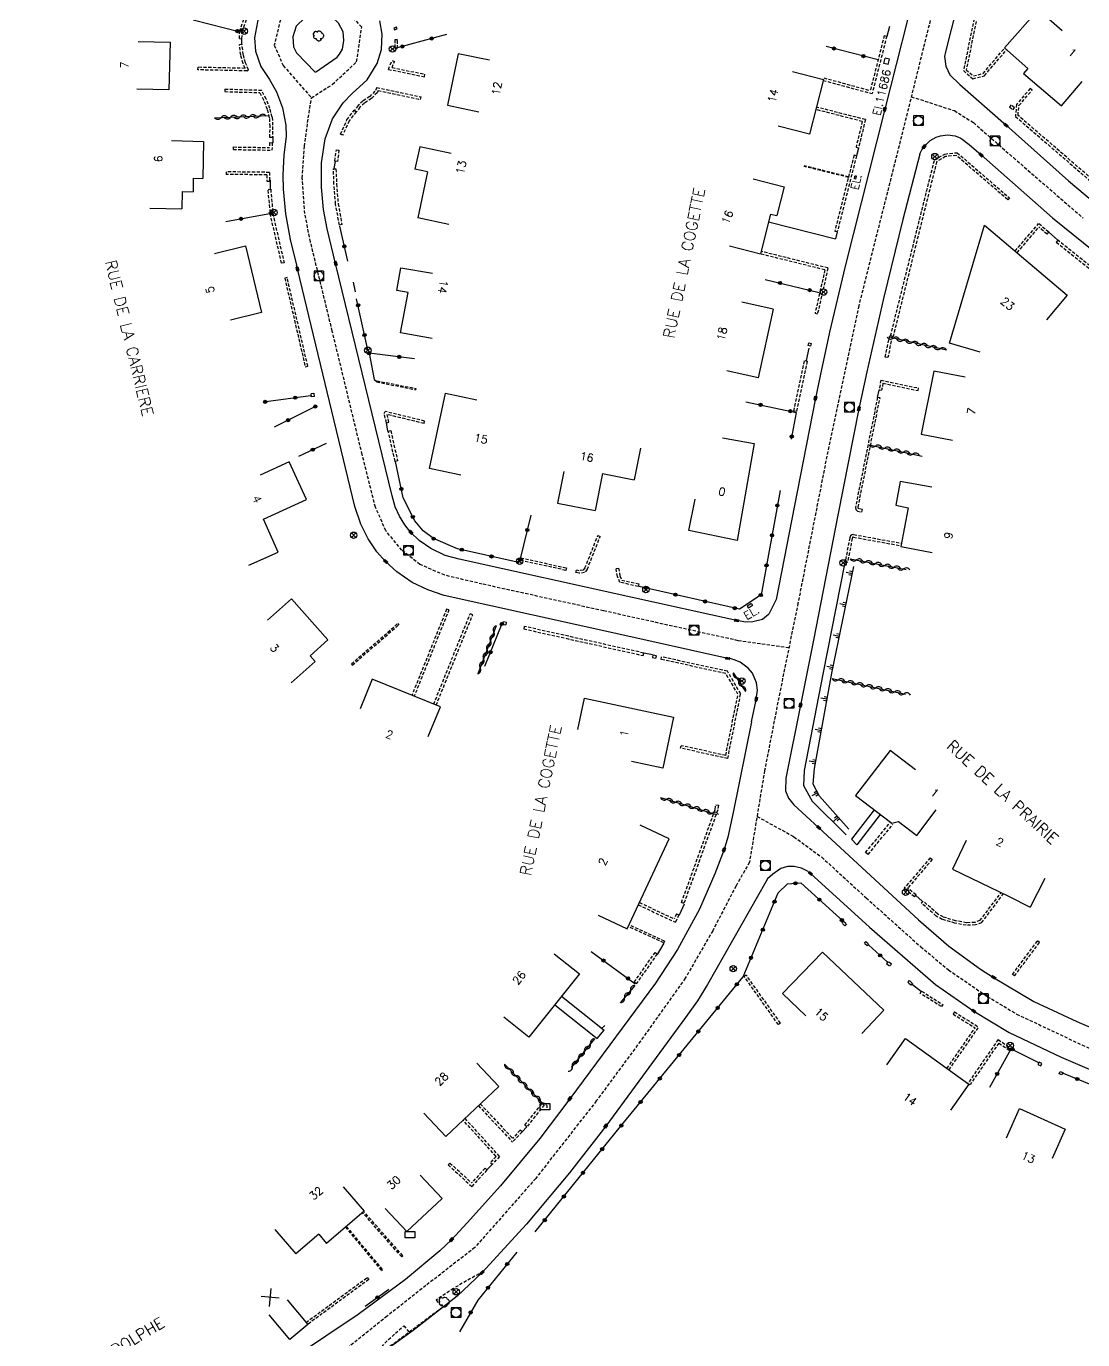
# Model space of a CAD drawing. Header units: millimetres. Extents: x 119599 to 140000, y 124063 to 129001.
# Drawn here: x 139725.1 to 139890.1, y 128687.2 to 128892.3 of the extents above; entities that cross this region are included whole.
import ezdxf
from ezdxf.enums import TextEntityAlignment as Align

# ---------------------------------------------------------------- set-up
doc = ezdxf.new("R2010")
doc.units = ezdxf.units.MM
doc.linetypes.add('DASHED', pattern=[0.75, 0.5, -0.25])
doc.layers.get('0').update_dxf_attribs({"linetype": 'CONTINUOUS'})
for name, color, linetype in [('W0001', 6, 'DASHED'), ('W0008', 7, 'CONTINUOUS'), ('W0100', 7, 'CONTINUOUS'), ('W0105', 7, 'CONTINUOUS'), ('W0112', 1, 'DASHED'), ('W0211', 2, 'CONTINUOUS'), ('W0300', 7, 'CONTINUOUS'), ('W0310', 3, 'CONTINUOUS'), ('W0322', 7, 'CONTINUOUS'), ('W0400', 7, 'CONTINUOUS'), ('W0420', 7, 'CONTINUOUS'), ('W0469', 7, 'CONTINUOUS'), ('W0984', 7, 'CONTINUOUS'), ('W0989', 7, 'CONTINUOUS'), ('W0991', 7, 'CONTINUOUS'), ('W1471', 7, 'CONTINUOUS')]:
    doc.layers.add(name, color=color, linetype=linetype)
doc.styles.get("Standard").update_dxf_attribs({"font": 'romans.shx', "width": 0.85})

# ---------------------------------------------------------------- blocks, each defined once
blk = doc.blocks.new('t310o')
at = {"color": 0, "linetype": 'Continuous'}
for centre, start, end in [((-0.5, 0.38), 216.8699, 323.1304), ((0.5, -0.37), 36.8699, 143.1303)]:
    blk.add_arc(centre, 0.625, start, end, dxfattribs=at)
blk = doc.blocks.new('t211o')
at = {"color": 0, "linetype": 'Continuous'}
for p, q in [((-0.29, 0.5), (-0.29, 0)), ((0, 1), (0, 0)), ((0.29, 0.5), (0.29, 0))]:
    blk.add_line(p, q, dxfattribs=at)
blk = doc.blocks.new('t322o')
at = {"color": 0, "linetype": 'Continuous'}
for radius in [0.25, 0.15]:
    blk.add_circle((0, 0), radius, dxfattribs=at)
blk = doc.blocks.new('T420')
for p, q in [((0.75, 0.75), (-0.75, 0.75)), ((-0.75, 0.75), (-0.75, -0.75)), ((0.75, 0.75), (0.75, -0.75)), ((0.75, -0.75), (-0.75, -0.75))]:
    blk.add_line(p, q)
blk.add_ellipse((0, 0), major_axis=(-0.53, 0.53), ratio=1, start_param=3.926991, end_param=10.210176)
blk = doc.blocks.new('T400')
for p, q in [((-0.15, 0.3), (0.15, 0.3)), ((-0.15, -0.25), (-0.15, 0.3)), ((-0.15, 0.15), (0.15, 0.15)), ((-0.15, 0), (0.15, 0)), ((0.15, 0.3), (0.15, -0.25)), ((-0.15, -0.15), (0.15, -0.15)), ((-0.15, -0.25), (-0.15, -0.3)), ((-0.15, -0.3), (0.15, -0.3)), ((0.15, -0.3), (0.15, -0.25))]:
    blk.add_line(p, q)
blk = doc.blocks.new('T300')
for p, q in [((-0.8, 0.51), (-0.86, 0.34)), ((-0.86, 0.34), (-0.86, 0.17)), ((-0.86, 0.17), (-0.74, 0.06)), ((-0.69, 0.63), (-0.8, 0.51)), ((-0.8, -0.06), (-0.74, 0.06)), ((-0.74, 0.06), (-0.69, 0.11)), ((-0.57, 0.69), (-0.69, 0.63)), ((-0.46, 0.69), (-0.57, 0.69)), ((-0.29, 0.63), (-0.46, 0.69)), ((-0.29, 0.63), (-0.17, 0.74)), ((-0.23, 0.57), (-0.29, 0.63)), ((-0.17, 0.74), (-0.06, 0.8)), ((-0.06, 0.8), (0.06, 0.8)), ((0.06, 0.8), (0.23, 0.74)), ((0.23, 0.74), (0.34, 0.63)), ((0.34, 0.63), (0.4, 0.51)), ((0.46, 0.46), (0.34, 0.46)), ((0.4, 0.51), (0.4, 0.46)), ((0.57, 0.4), (0.46, 0.46)), ((0.57, 0.4), (0.69, 0.29)), ((0.69, 0.29), (0.74, 0.17)), ((0.74, 0.06), (0.69, -0.17)), ((0.74, 0.17), (0.74, 0.06)), ((-0.8, -0.17), (-0.8, -0.06)), ((-0.8, -0.23), (-0.8, -0.17)), ((-0.74, -0.34), (-0.8, -0.23)), ((-0.69, -0.4), (-0.74, -0.34)), ((-0.51, -0.46), (-0.69, -0.4)), ((-0.4, -0.46), (-0.51, -0.46)), ((-0.4, -0.46), (-0.34, -0.46)), ((-0.34, -0.46), (-0.34, -0.4)), ((-0.34, -0.51), (-0.34, -0.46)), ((-0.29, -0.63), (-0.34, -0.51)), ((-0.17, -0.74), (-0.29, -0.63)), ((-0.06, -0.8), (-0.17, -0.74)), ((0.06, -0.8), (-0.06, -0.8)), ((0.17, -0.74), (0.06, -0.8)), ((0.23, -0.69), (0.17, -0.74)), ((0.29, -0.46), (0.23, -0.46)), ((0.29, -0.63), (0.23, -0.69)), ((0.46, -0.4), (0.29, -0.46)), ((0.34, -0.51), (0.29, -0.63)), ((0.34, -0.51), (0.34, -0.46)), ((0.57, -0.34), (0.46, -0.4)), ((0.63, -0.29), (0.57, -0.34)), ((0.69, -0.17), (0.63, -0.29))]:
    blk.add_line(p, q)
blk = doc.blocks.new('T1471')
at = {"color": 0, "linetype": 'Continuous', "flags": 128}
blk.add_lwpolyline([(-0.75, -0.5), (-0.75, 0.5), (0.75, 0.5), (0.75, -0.5), (-0.75, -0.5)], dxfattribs=at)
blk = doc.blocks.new('t991o')
at = {"color": 0, "linetype": 'Continuous'}
for p, q in [((-1, 1), (1, -1)), ((-1, -1), (1, 1))]:
    blk.add_line(p, q, dxfattribs=at)
blk = doc.blocks.new('T469')
at = {"color": 0, "linetype": 'Continuous', "flags": 128}
for points in [[(-0.35, 0.35), (0.35, -0.35)], [(-0.35, -0.35), (0.35, 0.35)]]:
    blk.add_lwpolyline(points, dxfattribs=at)
at = {"color": 0, "linetype": 'Continuous'}
blk.add_circle((0, 0), 0.5, dxfattribs=at)

msp = doc.modelspace()

# ---------------------------------------------------------------- linework, layer by layer
at = {"layer": 'W0001'}
for p, q in [((139871.43, 128913.58), (139865.21, 128888.97)), ((139777.48, 128892.18), (139773.38, 128896.71)), ((139764.95, 128894.08), (139763.82, 128889.38)), ((139776.69, 128886.79), (139777.48, 128892.18)), ((139763.82, 128889.38), (139765.21, 128886.18)), ((139865.21, 128888.97), (139861.41, 128873.68)), ((139765.21, 128886.18), (139769.64, 128881.15)), ((139772.89, 128883.25), (139776.69, 128886.79)), ((139769.64, 128881.15), (139772.89, 128883.25)), ((139769.13, 128878.02), (139769.64, 128881.15)), ((139863.31, 128881.33), (139870.05, 128879.15)), ((139768.54, 128873.6), (139769.13, 128878.02)), ((139870.05, 128879.15), (139873.02, 128877.29)), ((139873.02, 128877.29), (139879.27, 128871.81)), ((139768.19, 128868.64), (139768.54, 128873.6)), ((139861.41, 128873.68), (139855.11, 128848.7)), ((139879.27, 128871.81), (139890.18, 128862.36)), ((139768.59, 128863.08), (139768.19, 128868.64)), ((139769.48, 128858.67), (139768.59, 128863.08)), ((139772.88, 128844.74), (139769.48, 128858.67)), ((139855.11, 128848.7), (139850.42, 128826.68)), ((139777.55, 128825.45), (139772.88, 128844.74)), ((139850.42, 128826.68), (139845.62, 128802.26)), ((139779.61, 128817.23), (139777.55, 128825.45)), ((139781.26, 128813.54), (139779.61, 128817.23)), ((139783.74, 128810.5), (139781.26, 128813.54)), ((139786.57, 128808.3), (139783.74, 128810.5)), ((139790.44, 128806.6), (139786.57, 128808.3)), ((139796.31, 128805.22), (139790.44, 128806.6)), ((139815.24, 128801.04), (139796.31, 128805.22)), ((139845.62, 128802.26), (139842.77, 128788.26)), ((139836.26, 128796.38), (139815.24, 128801.04)), ((139844.2, 128795.26), (139836.26, 128796.38)), ((139842.77, 128788.26), (139840.4, 128776.1)), ((139840.4, 128776.1), (139838.04, 128761.78)), ((139839.22, 128768.94), (139844.99, 128765.75)), ((139844.99, 128765.75), (139849.33, 128762.57)), ((139838.04, 128761.78), (139835.94, 128758.09)), ((139849.33, 128762.57), (139856.26, 128756.22)), ((139835.94, 128758.09), (139832.3, 128751.07)), ((139856.26, 128756.22), (139864.79, 128748.58)), ((139832.3, 128751.07), (139828.01, 128743.67)), ((139864.79, 128748.58), (139869.13, 128744.96)), ((139869.13, 128744.96), (139875.19, 128740.83)), ((139828.01, 128743.67), (139821.02, 128733.85)), ((139875.19, 128740.83), (139879.77, 128738.07)), ((139879.77, 128738.07), (139889.97, 128733.25)), ((139821.02, 128733.85), (139814.12, 128724.51)), ((139889.97, 128733.25), (139903.06, 128727.64)), ((139814.12, 128724.51), (139804.66, 128712.41)), ((139804.66, 128712.41), (139795.14, 128701.61)), ((139795.14, 128701.61), (139787.5, 128695.66)), ((139787.5, 128695.66), (139781.45, 128690.91)), ((139781.45, 128690.91), (139773.87, 128684.8))]:
    msp.add_line(p, q, dxfattribs=at)
at = {"layer": 'W0008'}
for p, q in [((139864.65, 128872.37), (139864.69, 128872.52)), ((139838.37, 128783.72), (139839.03, 128786.89))]:
    msp.add_line(p, q, dxfattribs=at)
for points in [[(139869.89, 128921.72), (139859.17, 128879.36), (139852.98, 128854.87), (139850.52, 128844.54), (139849.06, 128837.72), (139848.34, 128834.26), (139845.51, 128819.64), (139842.19, 128802.82), (139841.09, 128800.54), (139840.99, 128800.45), (139840.09, 128799.7), (139838.57, 128799.31), (139837.48, 128799.25), (139836.02, 128799.54), (139819.52, 128803.18), (139792.7, 128809.1), (139790.53, 128809.7), (139788.29, 128810.76), (139786.46, 128812.01), (139785.16, 128813.28), (139784.19, 128814.47), (139783.37, 128815.82), (139782.69, 128817.3), (139782.21, 128819.02), (139773.41, 128855.28), (139772.06, 128860.71), (139771.51, 128863.7), (139771.18, 128867.21), (139771.22, 128871.01), (139771.77, 128874.77), (139772.94, 128877.85), (139774.58, 128880.35), (139776.01, 128881.84), (139778.35, 128883.94), (139779.91, 128886.53), (139780.55, 128888.68), (139780.68, 128891.11), (139780.33, 128893.2)], [(139876.72, 128920.22), (139868.66, 128888.35), (139868.5, 128887.59), (139868.7, 128886.08), (139869.36, 128884.74), (139870.92, 128883.22), (139878.11, 128876.88), (139887.89, 128868.2), (139895.39, 128861.87), (139906, 128853.75), (139911.81, 128849.75), (139914.58, 128847.97), (139923.02, 128842.58), (139934.07, 128836.32), (139946.78, 128829.93), (139952.84, 128827.22), (139960.23, 128824.1), (139969.71, 128820.46), (139979.6, 128817.21), (139988.41, 128814.64), (139993.99, 128813.24), (139999.76, 128811.86), (140000, 128811.82)], [(139770.25, 128885.17), (139773.62, 128887.52), (139774.03, 128887.97), (139774.48, 128888.77), (139774.71, 128890.12), (139774.58, 128891.46), (139773.84, 128892.79), (139772.8, 128893.79), (139771.52, 128894.26), (139769.95, 128894.29), (139768.59, 128893.66), (139767.26, 128892.33), (139766.73, 128890.67), (139766.84, 128889.13), (139767.3, 128888.19), (139770.22, 128885.17)], [(139761.35, 128893.84), (139760.74, 128890.54), (139760.89, 128888.43), (139761.7, 128886.04), (139763.07, 128884), (139764.19, 128882.11), (139765.13, 128879.58), (139765.62, 128876.88), (139765.66, 128875.19), (139765.33, 128872.2), (139765.16, 128869.11), (139765.21, 128866.89), (139765.56, 128863.05), (139766.31, 128859.03), (139767.3, 128855)], [(139864.69, 128872.52), (139864.95, 128873.03), (139865.34, 128873.54), (139866.26, 128874.48), (139867.22, 128875), (139867.87, 128875.21), (139868.95, 128875.35), (139870.17, 128875.2), (139871.07, 128874.84), (139872.36, 128873.88), (139874.22, 128872.24), (139885.38, 128862.4), (139898.03, 128852.21)], [(139864.65, 128872.37), (139862.02, 128862.14), (139858.96, 128849.83), (139856.36, 128838.38), (139855.14, 128832.61), (139851.86, 128815.98), (139848.03, 128796.46), (139846.02, 128786.3), (139843.72, 128774.9), (139843.67, 128772.95), (139844.14, 128771.76), (139844.95, 128770.76), (139848.84, 128767.18), (139864.45, 128752.78), (139869.2, 128748.66), (139874.15, 128745.06), (139876.18, 128743.8), (139882.46, 128740.03), (139889.17, 128736.9), (139914.74, 128725.97)], [(139839.03, 128786.89), (139839.11, 128787.27), (139839.28, 128788.65), (139839.15, 128789.82), (139838.5, 128791.29), (139837.84, 128792.1), (139836.61, 128793.04), (139835.65, 128793.41), (139835.17, 128793.54), (139834.66, 128793.61), (139817.63, 128797.42), (139790.36, 128803.44), (139787.8, 128804.32), (139785.37, 128805.48), (139782.97, 128807.13), (139781.22, 128808.76), (139779.86, 128810.26), (139778.48, 128812.31), (139777.33, 128814.6), (139776.41, 128817.31), (139767.44, 128854.44), (139767.29, 128855)], [(139838.37, 128783.72), (139835.5, 128769.54), (139834.68, 128765.67), (139834.07, 128763.75), (139832.62, 128759.96), (139830.23, 128754.45), (139826.81, 128748.15), (139823.35, 128742.87), (139809.98, 128724.85), (139805.31, 128718.66), (139799.16, 128711.24), (139793.96, 128705.46), (139791.5, 128702.83), (139789.7, 128701.12), (139784.32, 128696.61), (139776.92, 128691.16), (139761.79, 128680.99)], [(139847.19, 128760.34), (139846.17, 128760.86), (139845.04, 128761.14), (139843.96, 128761.11), (139842.95, 128760.79), (139841.68, 128759.93), (139840.88, 128759.18), (139840.58, 128758.71), (139831.49, 128742.71), (139829.91, 128740.15), (139828.07, 128737.51), (139815.59, 128720.56), (139809.95, 128713.28), (139803.22, 128705.26), (139796.3, 128697.71), (139792.39, 128694.02), (139785.51, 128688.66), (139777.92, 128683.21)], [(139847.26, 128760.27), (139847.58, 128760.02), (139856.78, 128751.63), (139867.08, 128742.69), (139873.08, 128738.54), (139878.58, 128735.21), (139886.74, 128731.32), (139912.58, 128720.25), (139940.23, 128708.35)]]:
    msp.add_lwpolyline(points, dxfattribs=at)
at = {"layer": 'W0100'}
for p, q in [((139859.03, 128886.54), (139859.23, 128887.35)), ((139859.68, 128886.38), (139859.03, 128886.54)), ((139787.73, 128869.58), (139785.79, 128869.99)), ((139787.73, 128869.58), (139786.22, 128862.43)), ((139751.17, 128868.61), (139751.13, 128866.5)), ((139751.17, 128868.61), (139752.64, 128868.57)), ((139854.44, 128868.49), (139854.52, 128868.91)), ((139854.65, 128868.47), (139854.44, 128868.49)), ((139749.44, 128866.54), (139749.38, 128863.82)), ((139749.44, 128866.54), (139751.13, 128866.5)), ((139744.38, 128863.94), (139749.38, 128863.82)), ((139791.11, 128861.39), (139786.22, 128862.43)), ((139841.35, 128863), (139839.76, 128856.81)), ((139841.35, 128863), (139842.29, 128862.76)), ((139834.92, 128858.06), (139839.76, 128856.81)), ((139841.75, 128848.16), (139836.87, 128849.24)), ((139864.87, 128828.64), (139869.77, 128827.67)), ((139821, 128826.43), (139820.01, 128821.52)), ((139815.1, 128822.51), (139813.92, 128816.7)), ((139815.1, 128822.51), (139820.01, 128821.52)), ((139838.36, 128802.18), (139837.7, 128801.79)), ((139837.7, 128801.79), (139837.88, 128801.47)), ((139769.42, 128794.01), (139772.21, 128796.49)), ((139769.42, 128794.01), (139770.2, 128793.13)), ((139766.47, 128789.81), (139770.2, 128793.13)), ((139884.15, 128759.22), (139881.87, 128754.77)), ((139763.93, 128704.41), (139767.19, 128700.62)), ((139770.76, 128703.69), (139767.19, 128700.62)), ((139770.76, 128703.69), (139771.99, 128702.26))]:
    msp.add_line(p, q, dxfattribs=at)
for points in [[(139886.88, 128891.6), (139883.13, 128894.91), (139877.87, 128888.96), (139881.51, 128885.71), (139880.86, 128884.95), (139886.76, 128879.91), (139890, 128883.71)], [(139742.54, 128889.96), (139747.54, 128889.83), (139747.34, 128882.39), (139742.34, 128882.53)], [(139797.43, 128887.03), (139792.53, 128888.03), (139790.89, 128879.99), (139795.78, 128878.99)], [(139859.68, 128886.38), (139859.89, 128887.18), (139859.23, 128887.35)], [(139844.74, 128885.27), (139849.58, 128884.04), (139847.4, 128875.48), (139842.55, 128876.72)], [(139747.77, 128874.47), (139752.77, 128874.36), (139752.64, 128868.57)], [(139791.43, 128872.48), (139786.54, 128873.51), (139785.79, 128869.99)], [(139838.6, 128868.49), (139843.44, 128867.24), (139842.29, 128862.76)], [(139854.65, 128868.47), (139854.74, 128868.9), (139854.52, 128868.91)], [(139874.1, 128841.42), (139869.3, 128842.84), (139874.77, 128861.28), (139887.66, 128850.32), (139884.43, 128846.51)], [(139754.46, 128856.84), (139759.32, 128858.02), (139761.84, 128847.63), (139756.98, 128846.45)], [(139788.46, 128843.56), (139783.55, 128844.48), (139784.72, 128850.75), (139782.97, 128851.08), (139783.59, 128854.62), (139788.51, 128853.76)], [(139841.75, 128848.16), (139839.39, 128837.44), (139834.51, 128838.51)], [(139871.72, 128837.51), (139866.82, 128838.48), (139864.87, 128828.64)], [(139792.97, 128822.25), (139788.07, 128823.28), (139790.55, 128835.03), (139795.44, 128834)], [(139833.85, 128828.05), (139838.77, 128827.19), (139836.14, 128812.01), (139828.56, 128813.56), (139829.56, 128818.46)], [(139759.85, 128808.15), (139764.41, 128810.19), (139762.12, 128815.33), (139768.85, 128818.43), (139766.16, 128824.32), (139761.61, 128822.24)], [(139809.07, 128822.78), (139808.08, 128817.88), (139813.92, 128816.7)], [(139866.5, 128820.33), (139861.59, 128821.26), (139860.89, 128817.54), (139862.85, 128817.14), (139861.68, 128811.11), (139866.58, 128810.16)], [(139762.76, 128799.6), (139766.49, 128802.92), (139772.21, 128796.49)], [(139838.36, 128802.18), (139838.54, 128801.86), (139837.88, 128801.47)], [(139787.88, 128781.4), (139789.76, 128786.04), (139779.13, 128790.35), (139777.25, 128785.72)], [(139811.22, 128782.49), (139812.26, 128787.38), (139826.17, 128784.41), (139824.49, 128776.49), (139819.6, 128777.53)], [(139863.98, 128776.2), (139860.01, 128779.24), (139854.61, 128772.2), (139860.28, 128767.86), (139861.32, 128768.13), (139864.17, 128765.96), (139867.2, 128769.94)], [(139814.4, 128753.51), (139818.93, 128751.39), (139825.51, 128765.43), (139820.98, 128767.55)], [(139871.9, 128765.19), (139869.75, 128760.68), (139878.51, 128756.5), (139881.87, 128754.77)], [(139807.56, 128747.47), (139811.48, 128744.35), (139803.59, 128734.45), (139799.68, 128737.56)], [(139846.83, 128737.81), (139843.22, 128741.28), (139849.43, 128747.74), (139859.02, 128738.69), (139855.59, 128735.05)], [(139859.51, 128730.16), (139862.42, 128734.23), (139872.32, 128727.14), (139869.42, 128723.08)], [(139795.45, 128730.39), (139798.88, 128726.76), (139790.64, 128718.96), (139787.2, 128722.59)], [(139878.17, 128718.76), (139880.23, 128723.31), (139887.37, 128720.08), (139885.31, 128715.52)], [(139786.6, 128712.89), (139790.02, 128709.25), (139784.54, 128704.09), (139781.12, 128707.73)], [(139774.58, 128711.1), (139777.85, 128707.31), (139771.99, 128702.26)], [(139765.85, 128693.44), (139769.05, 128689.6), (139766.23, 128687.26), (139763.03, 128691.1)]]:
    msp.add_lwpolyline(points, dxfattribs=at)
at = {"layer": 'W0105'}
for p, q in [((139859.55, 128890.79), (139859.95, 128892.32)), ((139758.78, 128889.53), (139758.77, 128890.38)), ((139763.5, 128874.16), (139763.63, 128874.16)), ((139763.54, 128875.1), (139763.67, 128875.09)), ((139763.63, 128874.16), (139763.67, 128875.09)), ((139855.06, 128873.31), (139854.76, 128872.1)), ((139773.17, 128870.11), (139773.4, 128871.19)), ((139763.08, 128868.3), (139763.24, 128868.3)), ((139763.25, 128866.87), (139763.24, 128868.3)), ((139841.04, 128861.8), (139851.47, 128859.12)), ((139851.75, 128860.24), (139851.47, 128859.12)), ((139886.16, 128858.98), (139884.82, 128860.19)), ((139846.93, 128840.13), (139847.36, 128842.07)), ((139858.25, 128835.52), (139858.01, 128834.37)), ((139781.55, 128829.09), (139781.34, 128830.43)), ((139822.91, 128794.16), (139821.56, 128794.45)), ((139857.51, 128769.98), (139853.97, 128765.36)), ((139858.45, 128769.26), (139854.82, 128764.51)), ((139853.97, 128765.36), (139854.82, 128764.51)), ((139827.09, 128753.54), (139827.9, 128755.3)), ((139865.03, 128755.71), (139864.03, 128756.59)), ((139823.7, 128747.39), (139824.73, 128749.12)), ((139808.67, 128740.84), (139815.33, 128735.54)), ((139807.62, 128739.51), (139814.26, 128734.23)), ((139814.26, 128734.23), (139815.33, 128735.54)), ((139803.29, 128720.47), (139802.52, 128719.66)), ((139797.86, 128714.59), (139797.04, 128713.72))]:
    msp.add_line(p, q, dxfattribs=at)
at = {"layer": 'W0112'}
for p, q in [((139782.52, 128892.05), (139782.62, 128891.78)), ((139758.38, 128890.4), (139758.77, 128890.38)), ((139782.62, 128891.78), (139783, 128891.91)), ((139782.67, 128890.21), (139782.63, 128888.88)), ((139859.1, 128890.88), (139856.91, 128882.3)), ((139859.49, 128890.78), (139857.19, 128881.81)), ((139859.1, 128890.88), (139859.49, 128890.78)), ((139758.38, 128889.48), (139758.78, 128889.53)), ((139782.63, 128888.88), (139783.03, 128888.86)), ((139874.52, 128884.95), (139877.89, 128888.94)), ((139874.74, 128884.6), (139878.19, 128888.67)), ((139751.9, 128885.52), (139751.91, 128885.92)), ((139759.26, 128885.76), (139751.91, 128885.92)), ((139781.65, 128885.6), (139782.22, 128886.97)), ((139782.21, 128885.89), (139782.59, 128886.82)), ((139782.22, 128886.97), (139782.59, 128886.82)), ((139759.55, 128885.36), (139751.9, 128885.52)), ((139781.65, 128885.6), (139787.27, 128884.44)), ((139782.21, 128885.89), (139787.35, 128884.84)), ((139787.27, 128884.44), (139787.35, 128884.84)), ((139849.54, 128883.88), (139857.19, 128881.81)), ((139849.65, 128884.27), (139856.91, 128882.3)), ((139756.12, 128882.53), (139756.11, 128882.13)), ((139756.11, 128882.13), (139761.57, 128881.97)), ((139756.12, 128882.53), (139761.81, 128882.36)), ((139779.84, 128882.75), (139786.75, 128881.3)), ((139780.05, 128882.3), (139786.67, 128880.91)), ((139786.67, 128880.91), (139786.75, 128881.3)), ((139763.17, 128876.67), (139763.1, 128878.05)), ((139763.5, 128878.11), (139763.48, 128878.16)), ((139763.5, 128878.11), (139763.57, 128876.68)), ((139774.14, 128875.48), (139775.18, 128877.74)), ((139775.18, 128877.74), (139776.28, 128879.21)), ((139776.35, 128879.2), (139776.67, 128878.96)), ((139855.66, 128877.46), (139848.38, 128879.33)), ((139856.14, 128877.75), (139848.48, 128879.71)), ((139856.14, 128877.75), (139855.08, 128873.36)), ((139878.66, 128879.74), (139879.18, 128879.3)), ((139879.18, 128879.3), (139879.44, 128879.6)), ((139879.58, 128878.25), (139896.42, 128863.74)), ((139763.57, 128876.68), (139763.54, 128874.97)), ((139855.66, 128877.46), (139854.69, 128873.46)), ((139763.1, 128874.16), (139763.07, 128873.39)), ((139763.1, 128874.16), (139763.5, 128874.15)), ((139763.5, 128874.15), (139763.46, 128872.99)), ((139757.44, 128873.08), (139757.45, 128873.48)), ((139757.44, 128873.08), (139763.46, 128872.99)), ((139757.45, 128873.48), (139763.07, 128873.39)), ((139773.29, 128871.28), (139773.53, 128873.05)), ((139773.53, 128873.05), (139773.93, 128872.99)), ((139854.37, 128872.18), (139851.37, 128860.35)), ((139854.76, 128872.09), (139851.76, 128860.26)), ((139854.76, 128872.09), (139854.37, 128872.18)), ((139854.69, 128873.46), (139855.08, 128873.36)), ((139870.47, 128872.59), (139878.63, 128865.54)), ((139763.08, 128869.51), (139756.32, 128869.6)), ((139756.32, 128869.6), (139756.32, 128869.2)), ((139763.08, 128869.51), (139763.08, 128868.14)), ((139773.15, 128867.68), (139773.06, 128870.04)), ((139853.51, 128868.72), (139846.61, 128870.42)), ((139762.68, 128869.12), (139756.32, 128869.2)), ((139762.68, 128869.12), (139762.68, 128868.14)), ((139762.68, 128868.14), (139763.08, 128868.14)), ((139853.53, 128868.82), (139853.51, 128868.72)), ((139763.26, 128866.87), (139763.6, 128863.27)), ((139763.6, 128863.27), (139763.21, 128863.23)), ((139763.58, 128863.12), (139765.35, 128855.4)), ((139879.54, 128857.23), (139883.2, 128861.51)), ((139884.78, 128860.17), (139883.2, 128861.51)), ((139851.37, 128860.35), (139851.76, 128860.26)), ((139879.85, 128856.97), (139883.24, 128860.95)), ((139884.52, 128859.86), (139883.24, 128860.95)), ((139884.52, 128859.86), (139884.78, 128860.17)), ((139886.22, 128858.93), (139885.97, 128858.62)), ((139895.9, 128851.19), (139886.22, 128858.93)), ((139765.35, 128855.4), (139764.96, 128855.31)), ((139849.82, 128854.28), (139839.76, 128856.78)), ((139850.3, 128854.58), (139839.85, 128857.17)), ((139765.83, 128853.09), (139765.45, 128853)), ((139769.06, 128839.23), (139765.83, 128853.09)), ((139849.82, 128854.28), (139848.28, 128847.51)), ((139850.3, 128854.58), (139848.67, 128847.43)), ((139848.28, 128847.51), (139848.67, 128847.43)), ((139859.26, 128840.67), (139859.96, 128844)), ((139859.96, 128844), (139860.35, 128843.92)), ((139847.59, 128842.38), (139847.21, 128842.48)), ((139847.7, 128842.77), (139847.59, 128842.38)), ((139847.06, 128840.02), (139845.38, 128832.15)), ((139779.81, 128836.78), (139779.85, 128836.96)), ((139779.85, 128836.96), (139786, 128835.76)), ((139858.57, 128837.06), (139858.29, 128835.56)), ((139858.57, 128837.06), (139864.46, 128835.84)), ((139769.98, 128835.03), (139770.06, 128834.5)), ((139858.29, 128835.56), (139858.68, 128835.48)), ((139858.89, 128836.58), (139858.68, 128835.48)), ((139858.89, 128836.58), (139864.38, 128835.45)), ((139864.38, 128835.45), (139864.46, 128835.84)), ((139770.06, 128834.5), (139769.66, 128834.44)), ((139787.3, 128830.68), (139781.13, 128832.18)), ((139781.34, 128830.42), (139781.73, 128830.52)), ((139787.21, 128830.29), (139781.45, 128831.69)), ((139781.73, 128830.52), (139781.45, 128831.69)), ((139787.21, 128830.29), (139787.3, 128830.68)), ((139845.38, 128832.15), (139844.99, 128832.24)), ((139781.63, 128829.09), (139782.02, 128829.18)), ((139782.69, 128824.38), (139781.63, 128829.09)), ((139854.92, 128816.63), (139855.58, 128816.45)), ((139812.35, 128807.73), (139814.35, 128812.78)), ((139812.7, 128807.52), (139814.72, 128812.64)), ((139814.35, 128812.78), (139814.72, 128812.64)), ((139854.29, 128812.55), (139861.7, 128811.21)), ((139854.31, 128812.96), (139861.77, 128811.6)), ((139802.23, 128808.93), (139802.31, 128809.32)), ((139809.35, 128807.36), (139802.23, 128808.93)), ((139852.98, 128808.7), (139853.37, 128808.62)), ((139810.92, 128807.02), (139811.01, 128807.41)), ((139817.42, 128806.39), (139817.2, 128807.65)), ((139790.74, 128801.3), (139785.32, 128787.84)), ((139791.1, 128801.2), (139785.67, 128787.7)), ((139788.72, 128786.46), (139794.42, 128800.59)), ((139789.11, 128786.3), (139794.81, 128800.42)), ((139791.1, 128801.2), (139790.74, 128801.3)), ((139794.81, 128800.42), (139794.42, 128800.59)), ((139775.87, 128792.76), (139783.11, 128799.05)), ((139783.11, 128799.05), (139783.26, 128798.85)), ((139799.58, 128799.34), (139799.49, 128798.95)), ((139800.11, 128799.22), (139799.58, 128799.34)), ((139802.86, 128798.61), (139802.78, 128798.22)), ((139821.52, 128794.45), (139802.86, 128798.61)), ((139822.97, 128794.15), (139822.88, 128793.76)), ((139823.5, 128794.02), (139822.97, 128794.15)), ((139824.23, 128793.45), (139824.32, 128793.84)), ((139827.28, 128779.59), (139827.37, 128779.98)), ((139834.65, 128777.98), (139827.28, 128779.59)), ((139834.33, 128778.46), (139827.37, 128779.98)), ((139833.08, 128769.94), (139827.81, 128755.36)), ((139833.18, 128770.68), (139833.08, 128769.94)), ((139856.18, 128763.29), (139860.05, 128768.04)), ((139856.58, 128762.98), (139860.45, 128767.73)), ((139856.58, 128762.98), (139856.18, 128763.29)), ((139866.28, 128762.47), (139862.15, 128757.66)), ((139866.58, 128762.21), (139862.73, 128757.72)), ((139866.28, 128762.47), (139866.58, 128762.21)), ((139863.82, 128756.38), (139862.15, 128757.66)), ((139864.06, 128756.7), (139862.73, 128757.72)), ((139863.82, 128756.38), (139864.06, 128756.7)), ((139874.04, 128752.67), (139877.36, 128757.05)), ((139874.29, 128752.33), (139877.74, 128756.89)), ((139820.68, 128755.12), (139826.49, 128752.4)), ((139820.85, 128755.48), (139826.29, 128752.94)), ((139864.9, 128755.41), (139865.17, 128755.71)), ((139826.64, 128753.72), (139826.29, 128752.94)), ((139827, 128753.56), (139826.49, 128752.4)), ((139826.64, 128753.72), (139827, 128753.56)), ((139852.74, 128752.59), (139853.22, 128752.16)), ((139824.66, 128749.2), (139819.1, 128751.75)), ((139824.78, 128749.45), (139819.21, 128752)), ((139853.22, 128752.16), (139852.95, 128751.87)), ((139824.78, 128749.45), (139824.66, 128749.2)), ((139856.23, 128749.42), (139856.7, 128749)), ((139856.7, 128749), (139856.43, 128748.7)), ((139879.12, 128744.27), (139883.03, 128749.49)), ((139823.62, 128747.45), (139820.36, 128742.81)), ((139859.71, 128746.28), (139859.45, 128745.98)), ((139860.2, 128745.85), (139859.71, 128746.28)), ((139820.36, 128742.81), (139820.04, 128743.04)), ((139837.55, 128744.14), (139837.23, 128743.91)), ((139842.56, 128736.42), (139837.23, 128743.91)), ((139842.89, 128736.65), (139837.55, 128744.14)), ((139863.03, 128743.29), (139863.5, 128742.87)), ((139863.5, 128742.87), (139863.23, 128742.57)), ((139879.44, 128744.03), (139879.12, 128744.27)), ((139864.93, 128741.63), (139868.22, 128739.57)), ((139868.22, 128739.57), (139868.01, 128739.24)), ((139870.06, 128738.41), (139869.85, 128738.07)), ((139870.06, 128738.41), (139873.85, 128736.03)), ((139842.89, 128736.65), (139842.56, 128736.42)), ((139869.85, 128738.07), (139873.28, 128735.91)), ((139868.89, 128729.59), (139873.28, 128735.91)), ((139869.22, 128729.37), (139873.85, 128736.03)), ((139876.88, 128734.09), (139872.16, 128727.26)), ((139876.98, 128733.54), (139872.49, 128727.03)), ((139876.88, 128734.09), (139878.83, 128732.76)), ((139876.98, 128733.54), (139878.61, 128732.43)), ((139878.61, 128732.43), (139878.83, 128732.76)), ((139883.27, 128730.54), (139883.1, 128730.18)), ((139883.71, 128730.34), (139883.27, 128730.54)), ((139886.55, 128729.11), (139886.99, 128728.93)), ((139886.99, 128728.93), (139886.83, 128728.56)), ((139872.49, 128727.03), (139872.32, 128727.14)), ((139796, 128724.03), (139801.05, 128718.66)), ((139805.99, 128723.87), (139803.29, 128720.47)), ((139795.71, 128723.76), (139801.05, 128718.08)), ((139798.47, 128715.85), (139793.32, 128721.49)), ((139799.01, 128715.85), (139793.61, 128721.77)), ((139802.22, 128719.93), (139801.05, 128718.66)), ((139802.52, 128719.66), (139802.22, 128719.93)), ((139803.29, 128720.47), (139802.97, 128720.72)), ((139802.52, 128719.66), (139801.05, 128718.08)), ((139798.47, 128715.85), (139797.57, 128714.86)), ((139799.01, 128715.85), (139797.86, 128714.59)), ((139790.99, 128714.51), (139791.26, 128714.81)), ((139790.99, 128714.51), (139794.68, 128711.14)), ((139791.26, 128714.81), (139794.65, 128711.7)), ((139796.74, 128713.99), (139794.65, 128711.7)), ((139797.04, 128713.72), (139794.68, 128711.14)), ((139796.74, 128713.99), (139797.04, 128713.72)), ((139797.57, 128714.86), (139797.86, 128714.59)), ((139783.72, 128700.15), (139777.59, 128707.08)), ((139774.93, 128704.79), (139780.59, 128698)), ((139775.07, 128704.91), (139780.72, 128698.13)), ((139780.59, 128698), (139780.72, 128698.13)), ((139778.58, 128696.61), (139769.04, 128689.61))]:
    msp.add_line(p, q, dxfattribs=at)
for points in [[(139876.05, 128907.47), (139871.45, 128885.4), (139872.93, 128884.13), (139874.74, 128884.6)], [(139876.36, 128907.03), (139871.89, 128885.55), (139873.04, 128884.57), (139874.52, 128884.95)], [(139758.38, 128890.4), (139758.43, 128891.54), (139759.24, 128893.96), (139760.2, 128896.08)], [(139758.77, 128890.38), (139758.83, 128891.47), (139759.61, 128893.82), (139760.56, 128895.92)], [(139783, 128891.91), (139782.9, 128892.19), (139782.52, 128892.05)], [(139783.03, 128888.86), (139783.07, 128890.19), (139782.67, 128890.21)], [(139759.26, 128885.76), (139758.96, 128886.51), (139758.58, 128887.84), (139758.38, 128889.48)], [(139759.55, 128885.36), (139759.8, 128885.51), (139759.33, 128886.64), (139758.98, 128887.91), (139758.78, 128889.53)], [(139763.1, 128878.05), (139762.75, 128879.35), (139762.2, 128880.79), (139761.57, 128881.97)], [(139763.48, 128878.16), (139763.13, 128879.47), (139762.57, 128880.95), (139761.81, 128882.36)], [(139779.84, 128882.75), (139779.55, 128882.19), (139778.75, 128881.37), (139777.67, 128880.63), (139776.91, 128879.95), (139776.35, 128879.2)], [(139780.05, 128882.3), (139779.88, 128881.96), (139779.01, 128881.06), (139777.92, 128880.32), (139777.21, 128879.68), (139776.67, 128878.96)], [(139881.88, 128882.61), (139879.74, 128880.12), (139879.58, 128878.25)], [(139880.13, 128879.95), (139882.19, 128882.35), (139881.88, 128882.61)], [(139879.44, 128879.6), (139878.92, 128880.04), (139878.66, 128879.74)], [(139896.42, 128863.74), (139896.68, 128864.04), (139879.99, 128878.41), (139880.13, 128879.95)], [(139776.28, 128879.21), (139776.6, 128878.97), (139775.53, 128877.54)], [(139763.54, 128874.97), (139763.14, 128874.98), (139763.17, 128876.67)], [(139775.53, 128877.54), (139774.5, 128875.32), (139774.14, 128875.48)], [(139773.93, 128872.99), (139773.69, 128871.22), (139773.29, 128871.28)], [(139860.08, 128843.98), (139866.94, 128871.46), (139868.55, 128872.38), (139870.47, 128872.59)], [(139878.63, 128865.54), (139878.37, 128865.24), (139870.34, 128872.17), (139868.68, 128871.99), (139867.28, 128871.2)], [(139773.06, 128870.04), (139773.46, 128870.06), (139773.55, 128867.7), (139773.8, 128864.61)], [(139853.53, 128868.82), (139846.64, 128870.53), (139846.61, 128870.42)], [(139867.28, 128871.2), (139860.47, 128843.88), (139860.08, 128843.98)], [(139773.99, 128861.28), (139773.4, 128864.56), (139773.15, 128867.68)], [(139763.21, 128863.23), (139762.86, 128866.83), (139763.26, 128866.87)], [(139773.8, 128864.61), (139774.39, 128861.35), (139773.99, 128861.28)], [(139764.96, 128855.31), (139763.19, 128863.03), (139763.58, 128863.12)], [(139885.97, 128858.62), (139895.65, 128850.88), (139895.9, 128851.19)], [(139765.45, 128853), (139768.67, 128839.14), (139769.06, 128839.23)], [(139847.21, 128842.48), (139847.31, 128842.87), (139847.7, 128842.77)], [(139860.35, 128843.92), (139859.65, 128840.59), (139859.26, 128840.67)], [(139844.99, 128832.24), (139846.67, 128840.11), (139847.06, 128840.02)], [(139779.81, 128836.78), (139785.95, 128835.58), (139786, 128835.76)], [(139769.66, 128834.44), (139769.58, 128834.98), (139769.98, 128835.03)], [(139858.04, 128834.36), (139854.6, 128817.24), (139854.65, 128816.89), (139854.92, 128816.63)], [(139855.01, 128817.23), (139858.43, 128834.28), (139858.04, 128834.36)], [(139781.34, 128830.42), (139781, 128831.85), (139781.13, 128832.18)], [(139782.02, 128829.18), (139783.08, 128824.46), (139782.69, 128824.38)], [(139855.58, 128816.45), (139855.69, 128816.84), (139855.12, 128816.99), (139855.03, 128817.08), (139855.01, 128817.23)], [(139854.31, 128812.96), (139854.03, 128812.93), (139853.82, 128812.77), (139853.7, 128812.46), (139852.98, 128808.7)], [(139854.29, 128812.55), (139854.18, 128812.54), (139854.15, 128812.52), (139854.09, 128812.35), (139853.37, 128808.62)], [(139802.31, 128809.32), (139809.44, 128807.75), (139809.35, 128807.36)], [(139812.7, 128807.52), (139812.28, 128807.02), (139811.45, 128806.9), (139810.92, 128807.02)], [(139812.35, 128807.73), (139812.07, 128807.4), (139811.46, 128807.3), (139811.01, 128807.41)], [(139817.2, 128807.65), (139817.59, 128807.71), (139817.8, 128806.51), (139818.1, 128805.83)], [(139820.66, 128804.85), (139817.82, 128805.48), (139817.42, 128806.39)], [(139818.1, 128805.83), (139820.75, 128805.25), (139820.66, 128804.85)], [(139775.87, 128792.76), (139776.01, 128792.56), (139783.26, 128798.85)], [(139799.49, 128798.95), (139800.02, 128798.83), (139800.11, 128799.22)], [(139802.78, 128798.22), (139821.43, 128794.06), (139821.52, 128794.45)], [(139822.88, 128793.76), (139823.41, 128793.63), (139823.5, 128794.02)], [(139834.65, 128777.98), (139836.67, 128788.08), (139834.59, 128791.62), (139824.32, 128793.84)], [(139834.33, 128778.46), (139836.25, 128788.01), (139834.33, 128791.26), (139824.23, 128793.45)], [(139827.81, 128755.36), (139827.43, 128755.49), (139832.69, 128770.04)], [(139832.69, 128770.04), (139832.78, 128770.73), (139833.18, 128770.68)], [(139874.29, 128752.33), (139873.33, 128751.99), (139871.91, 128751.93), (139870.14, 128752.25), (139868.14, 128752.86), (139867.2, 128753.37), (139864.9, 128755.41)], [(139874.04, 128752.67), (139873.26, 128752.39), (139871.94, 128752.33), (139870.23, 128752.64), (139868.3, 128753.23), (139867.43, 128753.7), (139865.17, 128755.71)], [(139852.95, 128751.87), (139852.47, 128752.3), (139852.74, 128752.59)], [(139856.43, 128748.7), (139855.96, 128749.12), (139856.23, 128749.42)], [(139879.44, 128744.03), (139883.35, 128749.25), (139883.03, 128749.49)], [(139820.04, 128743.04), (139823.29, 128747.68), (139823.62, 128747.45)], [(139859.45, 128745.98), (139859.93, 128745.55), (139860.2, 128745.85)], [(139863.23, 128742.57), (139862.77, 128742.99), (139863.03, 128743.29)], [(139868.01, 128739.24), (139864.72, 128741.3), (139864.93, 128741.63)], [(139883.1, 128730.18), (139883.54, 128729.98), (139883.71, 128730.34)], [(139886.83, 128728.56), (139886.4, 128728.74), (139886.55, 128729.11)], [(139802.97, 128720.72), (139805.67, 128724.12), (139805.99, 128723.87)], [(139783.72, 128700.15), (139783.9, 128700.33), (139777.78, 128707.25)], [(139795.93, 128697.34), (139795.8, 128697.5), (139791.8, 128695.23), (139789.09, 128693.4), (139790.11, 128692.27), (139778.68, 128683.75), (139778.57, 128683.9), (139781.65, 128687.24), (139784.07, 128689.39), (139784.99, 128688.26)], [(139768.79, 128689.92), (139778.34, 128696.93), (139778.58, 128696.61)]]:
    msp.add_lwpolyline(points, dxfattribs=at)
at = {"layer": 'W0211'}
for points in [[(139852.96, 128808.58), (139849.48, 128791.15), (139846.58, 128776.13), (139846.5, 128773.78), (139847.81, 128771.3), (139853.14, 128766.08)], [(139853.57, 128766.96), (139849, 128772.09), (139848.01, 128773.96), (139848.18, 128776.43), (139850.91, 128791.33), (139854.34, 128807.97)]]:
    msp.add_lwpolyline(points, dxfattribs=at)
at = {"layer": 'W0310'}
for p, q in [((139754.51, 128878.02), (139762.98, 128878.37)), ((139868.81, 128841.76), (139860.09, 128843.73)), ((139856.72, 128826.98), (139864.99, 128825.21)), ((139853.77, 128809.16), (139862.52, 128807.5)), ((139798.47, 128798.7), (139795.6, 128791.18)), ((139835.52, 128791.37), (139837.33, 128788.6)), ((139850.95, 128790.48), (139862.4, 128788.04)), ((139824.13, 128771.88), (139832.9, 128769.26)), ((139820.12, 128742.55), (139817.86, 128739.84)), ((139815.45, 128736.3), (139814.86, 128735.76)), ((139813.83, 128734.2), (139810.2, 128729.7)), ((139799.8, 128730.22), (139805.83, 128724.05))]:
    msp.add_line(p, q, dxfattribs=at)
at = {"layer": 'W0322'}
for p, q in [((139751.16, 128893.32), (139758.48, 128891.48)), ((139790.7, 128891.04), (139783.03, 128888.95)), ((139858.15, 128887.08), (139850.03, 128889.17)), ((139756.28, 128861.82), (139763.37, 128863.16)), ((139775.3, 128855.64), (139774.05, 128861.12)), ((139776.14, 128852.38), (139776.44, 128850.87)), ((139840.51, 128852.78), (139848.92, 128850.77)), ((139778.42, 128841.79), (139776.68, 128849.79)), ((139769.46, 128834.64), (139762.15, 128833.65)), ((139763.86, 128829.75), (139770.44, 128833.05)), ((139767.67, 128825.22), (139771.97, 128827.2)), ((139796.69, 128792.38), (139799.4, 128799.05)), ((139856.7, 128748.84), (139859.57, 128746.21)), ((139813.32, 128747.82), (139820.16, 128742.85)), ((139863.49, 128742.71), (139864.9, 128741.58)), ((139778.03, 128692.43), (139781.7, 128695.12))]:
    msp.add_line(p, q, dxfattribs=at)
for points in [[(139785.7, 128840.42), (139778.62, 128841.26), (139779.4, 128837.19), (139779.79, 128836.9)], [(139837.46, 128833.68), (139845.34, 128832.03), (139844.58, 128827.86)], [(139803.89, 128815.98), (139802.2, 128808.95), (139801.76, 128808.63), (139792.44, 128810.74), (139788.69, 128812.33), (139787.07, 128813.55), (139785.76, 128815.1), (139783.96, 128818.71), (139782.74, 128824.37)], [(139842.83, 128819.83), (139839.88, 128803.55), (139836.5, 128801.29), (139820.83, 128804.84)], [(139804.58, 128704.04), (139817.9, 128720.5), (139837.05, 128743.89), (139842.53, 128756.99), (139843.98, 128758.4), (139846.06, 128758.56), (139852.66, 128752.57)], [(139875.59, 128726.63), (139878.91, 128732.66), (139883.21, 128730.51)], [(139887.03, 128728.83), (139894.28, 128725.85), (139891.73, 128719.79)], [(139801.71, 128700.87), (139795.6, 128693.37), (139792.74, 128688.44)]]:
    msp.add_lwpolyline(points, dxfattribs=at)

# ---------------------------------------------------------------- block references
at = {"layer": 'W0211'}
for p, rotation in [((139854.12, 128806.89), 78.35210082156141), ((139853.11, 128801.99), 78.35210082156141), ((139852.1, 128797.1), 78.35210082156141), ((139851.09, 128792.2), 78.35210082156141), ((139850.17, 128787.29), 79.62117580667079), ((139849.27, 128782.37), 79.62117580667079), ((139848.37, 128777.45), 79.62117580667079), ((139848.71, 128772.65), 118.0580166998614), ((139851.91, 128768.83), 131.6903940192696)]:
    msp.add_blockref('t211o', p, dxfattribs=dict(at, rotation=rotation))
at = {"layer": 'W0300'}
for p in [(139770.78, 128890.81), (139790.42, 128693.08)]:
    msp.add_blockref('T300', p, dxfattribs=at)
at = {"layer": 'W0310'}
for p, rotation in [((139755.51, 128878.07), 2.347202055658144), ((139757.01, 128878.13), 2.347202055658144), ((139758.51, 128878.19), 2.347202055658144), ((139760.01, 128878.25), 2.347202055658144), ((139761.51, 128878.31), 2.347202055658144), ((139860.52, 128843.63), 167.2911335059357), ((139861.98, 128843.3), 167.2911335059357), ((139863.45, 128842.97), 167.2911335059357), ((139864.91, 128842.64), 167.2911335059357), ((139866.37, 128842.31), 167.2911335059357), ((139867.83, 128841.98), 167.2911335059357), ((139857.7, 128826.77), 347.9633636846051), ((139859.17, 128826.46), 347.9633636846051), ((139860.63, 128826.15), 347.9633636846051), ((139862.1, 128825.83), 347.9633636846051), ((139863.57, 128825.52), 347.9633636846051), ((139854.75, 128808.98), 349.2159392642642), ((139856.23, 128808.7), 349.2159392642642), ((139857.7, 128808.42), 349.2159392642642), ((139859.17, 128808.14), 349.2159392642642), ((139860.64, 128807.85), 349.2159392642642), ((139862.12, 128807.57), 349.2159392642642), ((139798.12, 128797.76), 249.0905241085522), ((139797.05, 128794.96), 249.0905241085522), ((139797.58, 128796.36), 249.0905241085522), ((139796.51, 128793.56), 249.0905241085522), ((139795.98, 128792.16), 249.0905241085522), ((139836.07, 128790.53), 303.1044335478408), ((139836.89, 128789.27), 303.1044335478408), ((139851.93, 128790.27), 347.9780664186515), ((139853.39, 128789.96), 347.9780664186515), ((139854.86, 128789.65), 347.9780664186515), ((139856.33, 128789.33), 347.9780664186515), ((139857.8, 128789.02), 347.9780664186515), ((139859.26, 128788.71), 347.9780664186515), ((139860.73, 128788.4), 347.9780664186515), ((139862.2, 128788.08), 347.9780664186515), ((139825.09, 128771.6), 343.3941856592967), ((139826.53, 128771.17), 343.3941856592967), ((139827.96, 128770.74), 343.3941856592967), ((139829.4, 128770.31), 343.3941856592967), ((139830.84, 128769.88), 343.3941856592967), ((139832.27, 128769.45), 343.3941856592967), ((139819.48, 128741.79), 230.2962282661331), ((139818.52, 128740.63), 230.2962282661331), ((139813.2, 128733.42), 231.0460565580407), ((139812.26, 128732.25), 231.0460565580407), ((139800.49, 128729.51), 314.3476019399793), ((139810.37, 128729.92), 231.0460565580407), ((139811.32, 128731.09), 231.0460565580407), ((139801.54, 128728.43), 314.3476019399793), ((139802.59, 128727.36), 314.3476019399793), ((139803.64, 128726.29), 314.3476019399793), ((139804.69, 128725.21), 314.3476019399793), ((139805.74, 128724.14), 314.3476019399793)]:
    msp.add_blockref('t310o', p, dxfattribs=dict(at, rotation=rotation))
at = {"layer": 'W0322'}
for p, rotation in [((139758.07, 128891.58), 345.8735512859659), ((139788.41, 128890.42), 195.2316481536738), ((139783.82, 128889.17), 195.2316481536738), ((139851.25, 128888.86), 165.5378978197811), ((139855.85, 128887.67), 165.5378978197811), ((139763.28, 128863.14), 10.70855303045586), ((139758.62, 128862.26), 10.70855303045586), ((139774.77, 128857.95), 102.8489324648807), ((139842.82, 128852.23), 346.5792855745625), ((139847.44, 128851.12), 346.5792855745625), ((139776.91, 128848.75), 102.2784555966789), ((139777.92, 128844.11), 102.2784555966789), ((139778.62, 128841.26), 173.223124053717), ((139783.34, 128840.7), 173.223124053717), ((139762.4, 128833.68), 187.6958802185885), ((139767.11, 128834.32), 187.6958802185885), ((139770.23, 128832.95), 26.64857440173765), ((139839.78, 128833.2), 348.1626789140705), ((139765.98, 128830.82), 26.64857440173765), ((139844.43, 128832.22), 348.1626789140705), ((139844.65, 128828.27), 259.6263544141548), ((139769.83, 128826.21), 24.66849575535121), ((139783.67, 128820.07), 102.1673568884801), ((139842.4, 128817.49), 259.7318559059259), ((139785.46, 128815.7), 116.4505051118701), ((139788.71, 128812.32), 157.0769816990708), ((139803.34, 128813.67), 256.4211946585992), ((139841.56, 128812.82), 259.7318559059259), ((139793.12, 128810.59), 167.2311998870138), ((139797.76, 128809.54), 167.2311998870138), ((139802.22, 128809.05), 256.4211946585992), ((139840.71, 128808.14), 259.7318559059259), ((139821.85, 128804.61), 167.2484773935533), ((139826.48, 128803.56), 167.2484773935533), ((139839.81, 128803.51), 213.8388045583037), ((139831.11, 128802.51), 167.2484773935533), ((139835.75, 128801.46), 167.2484773935533), ((139799.37, 128798.98), 67.84944935233158), ((139797.58, 128794.58), 67.84944935233158), ((139845.22, 128758.49), 4.190964874526881), ((139841.96, 128755.62), 67.30655861335246), ((139848.96, 128755.93), 317.8163165908362), ((139852.48, 128752.74), 317.8163165908362), ((139840.13, 128751.24), 67.30655861335246), ((139815.24, 128746.43), 324.0058950928591), ((139838.29, 128746.86), 67.30655861335246), ((139858.45, 128747.24), 317.4234861149784), ((139819.08, 128743.63), 324.0058950928591), ((139836.08, 128742.71), 50.68174004025418), ((139833.07, 128739.03), 50.68174004025418), ((139830.06, 128735.36), 50.68174004025418), ((139879.12, 128732.56), 333.4243294783301), ((139827.05, 128731.68), 50.68174004025418), ((139824.04, 128728.01), 50.68174004025418), ((139876.73, 128728.71), 61.15452522048079), ((139889.23, 128727.93), 337.7084913813396), ((139821.03, 128724.33), 50.68174004025418), ((139818.02, 128720.66), 50.68174004025418), ((139815.03, 128716.96), 51.02784726280243), ((139812.05, 128713.27), 51.02784726280243), ((139809.06, 128709.58), 51.02784726280243), ((139806.07, 128705.89), 51.02784726280243), ((139800.21, 128699.03), 230.83817001624), ((139797.21, 128695.35), 230.83817001624), ((139779.95, 128693.83), 36.25452622727602), ((139794.5, 128691.47), 239.922266235261)]:
    msp.add_blockref('t322o', p, dxfattribs=dict(at, rotation=rotation))
at = {"layer": 'W0400'}
for p, rotation in [((139859.17, 128879.36), 345.7986818005074), ((139878.11, 128876.88), 228.5915977998095), ((139865.34, 128873.54), 141.8505058084356), ((139874.22, 128872.24), 48.46703089898794), ((139773.41, 128855.28), 193.6411224909104), ((139767.44, 128854.44), 13.57466457268684), ((139848.34, 128834.26), 348.2722509642053), ((139855.14, 128832.61), 167.9431640035022), ((139785.16, 128813.28), 225.7301338411482), ((139781.22, 128808.76), 47.06985801716703), ((139836.02, 128799.54), 258.8523267949728), ((139834.66, 128793.61), 81.69519867709344), ((139839.11, 128787.27), 347.6267686885398), ((139846.02, 128786.3), 168.7908452041008), ((139848.84, 128767.18), 227.3770375942614), ((139834.07, 128763.75), 342.5780609063111), ((139847.58, 128760.02), 51.48352954477366), ((139876.18, 128743.8), 238.0837308998972), ((139873.08, 128738.54), 55.36959288814921), ((139809.98, 128724.85), 323.4275910969744), ((139815.59, 128720.56), 143.63591785398), ((139791.5, 128702.83), 317.0056737822417), ((139796.3, 128697.71), 137.4648373149616)]:
    msp.add_blockref('T400', p, dxfattribs=dict(at, rotation=rotation))
at = {"layer": 'W0420'}
for p in [(139864.43, 128877.57), (139876.4, 128874.42), (139770.78, 128853.32), (139853.66, 128832.84), (139784.76, 128810.46), (139829.39, 128797.99), (139844.22, 128786.57), (139840.52, 128761.24), (139874.55, 128740.48), (139792.2, 128691.45)]:
    msp.add_blockref('T420', p, dxfattribs=at)
at = {"layer": 'W0469'}
for p in [(139759.14, 128891.57), (139782.29, 128888.78), (139867, 128871.98), (139763.75, 128863.25), (139849.61, 128850.82), (139778.43, 128841.73), (139776.22, 128812.85), (139802.15, 128808.79), (139852.67, 128808.53), (139821.87, 128804.37), (139836.86, 128790.07), (139862.43, 128757.11), (139835.51, 128745.16), (139878.76, 128733.16), (139792.24, 128694.7)]:
    msp.add_blockref('T469', p, dxfattribs=at)
at = {"layer": 'W0991', "rotation": 219.7816242780816}
msp.add_blockref('t991o', (139763.16, 128693.81), dxfattribs=at)
at = {"layer": 'W1471'}
for p in [(139806.12, 128723.59), (139785.03, 128703.6)]:
    msp.add_blockref('T1471', p, dxfattribs=at)

# ---------------------------------------------------------------- texts
at = {"layer": 'W0984'}
for rotation, p in [(77.0198, (139854.69, 128868)), (30.7256, (139838.36, 128800.74))]:
    msp.add_text('EL.', height=1.25, rotation=rotation, dxfattribs=at).set_placement(p, align=Align.MIDDLE)
at = {"layer": 'W0989'}
for s, rotation, p in [('RUE DE LA COGETTE', 78.268, (139827.83, 128855.35)), ('RUE DE LA CARRIERE', 283.6419, (139741.18, 128843.64)), ('RUE DE LA COGETTE', 78.268, (139805.44, 128771.44)), ('RUE DE LA PRAIRIE', 317.3261, (139877.59, 128772.73)), ('RUE SAINT-ADOLPHE', 30.844, (139735.84, 128683.78))]:
    msp.add_text(s, height=1.75, rotation=rotation, dxfattribs=at).set_placement(p, align=Align.MIDDLE)
at = {"layer": 'W0991'}
for s, height, rotation, p in [('1', 1.25, 319.4715, (139888.48, 128888.21)), ('7', 1.25, 88.459, (139740.44, 128886.3)), ('El.11686', 1.25, 76.9127, (139858.69, 128881.99)), ('12', 1.249, 78.4494, (139798.57, 128882.61)), ('14', 1.249, 75.6682, (139841.71, 128881.49)), ('6', 1.25, 88.6756, (139745.71, 128871.63)), ('13', 1.25, 78.0792, (139793.01, 128870.3)), ('16', 1.25, 67.0096, (139834.58, 128862.52)), ('5', 1.25, 103.6558, (139753.78, 128851.18)), ('14', 1.25, 260.0981, (139790.17, 128851.65)), ('23', 1.25, 319.639, (139878.36, 128848.99)), ('18', 1.25, 77.5817, (139833.74, 128844.3)), ('7', 1.25, 78.784, (139872.71, 128832.2)), ('15', 1.25, 348.1092, (139796.11, 128827.93)), ('16', 1.25, 348.6105, (139812.64, 128825.07)), ('0', 1.25, 348.4541, (139833.75, 128819.65)), ('4', 1.25, 294.5833, (139761.14, 128818.47)), ('9', 1.25, 79.0227, (139869.13, 128812.8)), ('3', 1.25, 311.6182, (139763.87, 128795.24)), ('2', 1.25, 337.9229, (139781.81, 128781.71)), ('1', 1.25, 78.0521, (139818.48, 128781.9)), ('1', 1.25, 323.8962, (139866.98, 128772.62)), ('2', 1.25, 336.5387, (139877.15, 128764.91)), ('2', 1.25, 64.886, (139815.16, 128761.87)), ('26', 1.25, 51.4883, (139802.06, 128743.76)), ('15', 1.25, 316.6458, (139849.27, 128738.04)), ('28', 1.25, 43.4144, (139789.95, 128727.94)), ('14', 1.25, 324.4139, (139863.1, 128724.79)), ('13', 1.249, 335.6179, (139881.6, 128715.69)), ('30', 1.25, 43.2588, (139782.49, 128711.76)), ('32', 1.249, 40.7263, (139770.35, 128710.09))]:
    msp.add_text(s, height=height, rotation=rotation, dxfattribs=at).set_placement(p, align=Align.MIDDLE)

doc.saveas('drawing.dxf')
